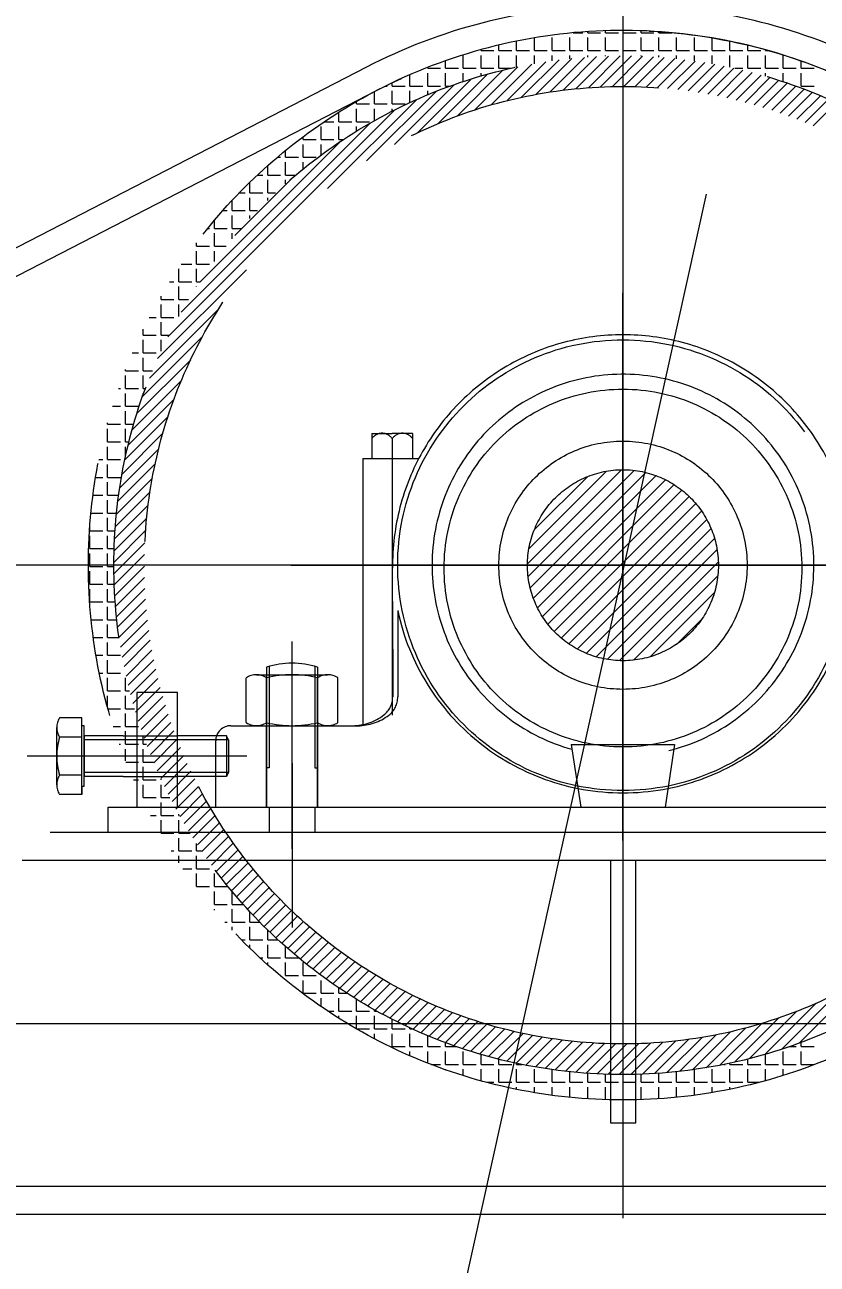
# Model space of a CAD drawing. Header units: inches. Extents: x 0 to 157513, y -28488 to 35640.
# Drawn here: x 34443.2 to 34754.6, y 19163.4 to 19650.1 of the extents above; entities that cross this region are included whole.
import ezdxf

# ---------------------------------------------------------------- set-up
doc = ezdxf.new("R2010")
doc.units = ezdxf.units.IN
doc.header["$LTSCALE"] = 400
doc.header["$MEASUREMENT"] = 0
doc.linetypes.add('CENTER', pattern=[2, 1.25, -0.25, 0.25, -0.25])
doc.linetypes.add('PHANTOM', pattern=[2.5, 1.25, -0.25, 0.25, -0.25, 0.25, -0.25])
doc.layers.add('BF STR', color=8, linetype='PHANTOM', lineweight=5)
doc.layers.add('cen', color=1, linetype='CENTER')
doc.styles.add('ROMANS', font='romans')
doc.dimstyles.new('SAM2 60 SC', dxfattribs={"dimscale": 60, "dimtxt": 2.5, "dimasz": 2.5, "dimexe": 1.25, "dimexo": 0.625, "dimtad": 1, "dimtoh": 1, "dimdec": 0, "dimdsep": 46, "dimtxsty": 'ROMANS', "dimblk": 'OBLIQUE', "dimcen": 2.5, "dimclrd": 1, "dimclre": 1, "dimclrt": 256, "dimadec": 0, "dimazin": 2, "dimtfac": 1, "dimtdec": 0, "dimtofl": 0, "dimtmove": 0, "dimatfit": 3, "dimfxl": 1, "dimtolj": 1, "dimtzin": 0, "dimarcsym": 1})

# ---------------------------------------------------------------- blocks, each defined once
blk = doc.blocks.new('611bf4 strgaele')
at = {"layer": 'BF STR'}
for p, q in [((-268725.82, 33099.71, 10324.78), (-268572.18, 33792.7, -11065.83)), ((-268650.44, 33685.74, -169.38), (-268650.44, 33170.41, -169.38)), ((-268669.98, 33651.23, -169.38), (-268666.19, 33651.23, -169.38)), ((-268664.28, 33651.23, -169.38), (-268664.28, 33651.68, -169.38)), ((-268664.28, 33651.23, -169.38), (-268659.2, 33651.23, -169.38)), ((-268657.3, 33651.23, -169.38), (-268657.3, 33652.03, -169.38)), ((-268657.3, 33651.23, -169.38), (-268652.22, 33651.23, -169.38)), ((-268650.31, 33651.23, -169.38), (-268650.31, 33652.14, -169.38)), ((-268650.31, 33651.23, -169.38), (-268645.23, 33651.23, -169.38)), ((-268643.33, 33651.23, -169.38), (-268643.33, 33652.02, -169.38)), ((-268643.33, 33651.23, -169.38), (-268638.25, 33651.23, -169.38)), ((-268636.34, 33651.23, -169.38), (-268636.34, 33651.66, -169.38)), ((-268636.34, 33651.23, -169.38), (-268631.26, 33651.23, -169.38)), ((-268699.21, 33644.24, -169.38), (-268699.21, 33646.4, -169.38)), ((-268692.22, 33644.24, -169.38), (-268692.22, 33647.94, -169.38)), ((-268685.24, 33644.24, -169.38), (-268685.24, 33649.23, -169.38)), ((-268678.25, 33644.24, -169.38), (-268678.25, 33649.32, -169.38)), ((-268671.27, 33644.24, -169.38), (-268671.27, 33649.32, -169.38)), ((-268664.28, 33644.24, -169.38), (-268664.28, 33649.32, -169.38)), ((-268657.3, 33644.24, -169.38), (-268657.3, 33649.32, -169.38)), ((-268650.31, 33644.24, -169.38), (-268650.31, 33649.32, -169.38)), ((-268643.33, 33644.24, -169.38), (-268643.33, 33649.32, -169.38)), ((-268636.34, 33644.24, -169.38), (-268636.34, 33649.32, -169.38)), ((-268629.36, 33644.24, -169.38), (-268629.36, 33649.32, -169.38)), ((-268622.37, 33644.24, -169.38), (-268622.37, 33649.32, -169.38)), ((-268615.39, 33644.24, -169.38), (-268615.39, 33649.19, -169.38)), ((-268608.4, 33644.24, -169.38), (-268608.4, 33647.89, -169.38)), ((-268601.42, 33644.24, -169.38), (-268601.42, 33646.33, -169.38)), ((-268713.18, 33637.26, -169.38), (-268713.18, 33642.34, -169.38)), ((-268706.19, 33644.24, -169.38), (-268706.19, 33644.6, -169.38)), ((-268706.19, 33644.24, -169.38), (-268701.11, 33644.24, -169.38)), ((-268706.19, 33637.26, -169.38), (-268706.19, 33642.34, -169.38)), ((-268699.21, 33644.24, -169.38), (-268694.13, 33644.24, -169.38)), ((-268699.21, 33637.26, -169.38), (-268699.21, 33642.34, -169.38)), ((-268692.22, 33644.24, -169.38), (-268687.14, 33644.24, -169.38)), ((-268692.22, 33637.72, -169.38), (-268692.22, 33642.34, -169.38)), ((-268685.24, 33644.24, -169.38), (-268680.16, 33644.24, -169.38)), ((-268685.24, 33639.09, -169.38), (-268685.24, 33642.34, -169.38)), ((-268679.21, 33627.92, -169.38), (-268665.57, 33641.56, -169.38)), ((-268678.25, 33644.24, -169.38), (-268673.17, 33644.24, -169.38)), ((-268678.25, 33640.19, -169.38), (-268678.25, 33642.34, -169.38)), ((-268673.99, 33628.66, -169.38), (-268660.78, 33641.87, -169.38)), ((-268671.27, 33644.24, -169.38), (-268666.19, 33644.24, -169.38)), ((-268671.27, 33641.05, -169.38), (-268671.27, 33642.34, -169.38)), ((-268668.93, 33629.23, -169.38), (-268656.1, 33642.06, -169.38)), ((-268664.28, 33644.24, -169.38), (-268659.2, 33644.24, -169.38)), ((-268664.28, 33641.66, -169.38), (-268664.28, 33642.34, -169.38)), ((-268664.02, 33629.65, -169.38), (-268651.53, 33642.13, -169.38)), ((-268659.24, 33629.93, -169.38), (-268647.07, 33642.11, -169.38)), ((-268657.3, 33644.24, -169.38), (-268652.22, 33644.24, -169.38)), ((-268657.3, 33642.02, -169.38), (-268657.3, 33642.34, -169.38)), ((-268654.59, 33630.09, -169.38), (-268642.7, 33641.99, -169.38)), ((-268650.31, 33644.24, -169.38), (-268645.23, 33644.24, -169.38)), ((-268650.31, 33642.14, -169.38), (-268650.31, 33642.34, -169.38)), ((-268650.06, 33630.14, -169.38), (-268638.42, 33641.78, -169.38)), ((-268645.63, 33630.08, -169.38), (-268634.23, 33641.48, -169.38)), ((-268643.33, 33644.24, -169.38), (-268638.25, 33644.24, -169.38)), ((-268643.33, 33642.01, -169.38), (-268643.33, 33642.34, -169.38)), ((-268636.34, 33644.24, -169.38), (-268631.26, 33644.24, -169.38)), ((-268636.34, 33641.64, -169.38), (-268636.34, 33642.34, -169.38)), ((-268629.36, 33644.24, -169.38), (-268624.28, 33644.24, -169.38)), ((-268629.36, 33641.02, -169.38), (-268629.36, 33642.34, -169.38)), ((-268622.37, 33644.24, -169.38), (-268617.29, 33644.24, -169.38)), ((-268622.37, 33640.16, -169.38), (-268622.37, 33642.34, -169.38)), ((-268615.39, 33644.24, -169.38), (-268610.31, 33644.24, -169.38)), ((-268615.39, 33639.04, -169.38), (-268615.39, 33642.34, -169.38)), ((-268608.4, 33644.24, -169.38), (-268603.32, 33644.24, -169.38)), ((-268608.4, 33637.67, -169.38), (-268608.4, 33642.34, -169.38)), ((-268601.42, 33644.24, -169.38), (-268596.34, 33644.24, -169.38)), ((-268601.42, 33637.26, -169.38), (-268601.42, 33642.34, -169.38)), ((-268594.43, 33644.24, -169.38), (-268594.43, 33644.53, -169.38)), ((-268594.43, 33644.24, -169.38), (-268593.4, 33644.24, -169.38)), ((-268594.43, 33637.26, -169.38), (-268594.43, 33642.34, -169.38)), ((-268587.45, 33637.26, -169.38), (-268587.45, 33642.34, -169.38)), ((-268751.18, 33637.72, -169.38), (-269250.71, 33380.43, -10023.68)), ((-268727.15, 33637.26, -169.38), (-268727.15, 33637.63, -169.38)), ((-268727.15, 33637.26, -169.38), (-268722.07, 33637.26, -169.38)), ((-268720.16, 33637.26, -169.38), (-268720.16, 33640.23, -169.38)), ((-268720.16, 33637.26, -169.38), (-268715.08, 33637.26, -169.38)), ((-268715.59, 33618.49, -169.38), (-268697.57, 33636.51, -169.38)), ((-268713.18, 33637.26, -169.38), (-268708.1, 33637.26, -169.38)), ((-268708.7, 33620.88, -169.38), (-268691.76, 33637.82, -169.38)), ((-268706.19, 33637.26, -169.38), (-268701.11, 33637.26, -169.38)), ((-268702.23, 33622.86, -169.38), (-268686.18, 33638.92, -169.38)), ((-268699.21, 33637.26, -169.38), (-268694.36, 33637.26, -169.38)), ((-268696.1, 33624.51, -169.38), (-268680.78, 33639.82, -169.38)), ((-268690.24, 33625.88, -169.38), (-268675.56, 33640.55, -169.38)), ((-268684.62, 33627, -169.38), (-268670.5, 33641.13, -169.38)), ((-268641.3, 33629.91, -169.38), (-268630.11, 33641.1, -169.38)), ((-268637.06, 33629.66, -169.38), (-268626.08, 33640.65, -169.38)), ((-268632.92, 33629.32, -169.38), (-268622.11, 33640.12, -169.38)), ((-268628.85, 33628.89, -169.38), (-268618.22, 33639.52, -169.38)), ((-268624.87, 33628.39, -169.38), (-268614.39, 33638.86, -169.38)), ((-268620.95, 33627.81, -169.38), (-268610.63, 33638.13, -169.38)), ((-268617.12, 33627.16, -169.38), (-268606.93, 33637.35, -169.38)), ((-268613.34, 33626.44, -169.38), (-268603.29, 33636.5, -169.38)), ((-268606.53, 33637.26, -169.38), (-268603.32, 33637.26, -169.38)), ((-268601.42, 33637.26, -169.38), (-268596.34, 33637.26, -169.38)), ((-268594.43, 33637.26, -169.38), (-268589.35, 33637.26, -169.38)), ((-268587.45, 33637.26, -169.38), (-268582.37, 33637.26, -169.38)), ((-268580.46, 33637.26, -169.38), (-268580.46, 33640.13, -169.38)), ((-268580.46, 33637.26, -169.38), (-268575.38, 33637.26, -169.38)), ((-268741.12, 33630.27, -169.38), (-268741.12, 33631.55, -169.38)), ((-268734.13, 33630.27, -169.38), (-268734.13, 33634.74, -169.38)), ((-268731.1, 33611.96, -169.38), (-268709.99, 33633.07, -169.38)), ((-268727.15, 33630.27, -169.38), (-268727.15, 33635.35, -169.38)), ((-268722.99, 33615.58, -169.38), (-268703.63, 33634.94, -169.38)), ((-268720.16, 33630.27, -169.38), (-268720.16, 33635.35, -169.38)), ((-268713.18, 33632.04, -169.38), (-268713.18, 33635.35, -169.38)), ((-268706.19, 33634.21, -169.38), (-268706.19, 33635.35, -169.38)), ((-268609.64, 33625.66, -169.38), (-268599.7, 33635.59, -169.38)), ((-268606, 33624.81, -169.38), (-268596.17, 33634.63, -169.38)), ((-268602.42, 33623.9, -169.38), (-268592.7, 33633.62, -169.38)), ((-268598.89, 33622.93, -169.38), (-268589.27, 33632.55, -169.38)), ((-268595.43, 33621.91, -169.38), (-268585.9, 33631.44, -169.38)), ((-268594.43, 33634.13, -169.38), (-268594.43, 33635.35, -169.38)), ((-268587.45, 33631.96, -169.38), (-268587.45, 33635.35, -169.38)), ((-268580.46, 33630.27, -169.38), (-268580.46, 33635.35, -169.38)), ((-268746.6, 33628.83, -169.38), (-269246.13, 33371.54, -10023.68)), ((-268751.14, 33600.89, -169.38), (-268723.86, 33628.17, -169.38)), ((-268748.1, 33623.29, -169.38), (-268748.1, 33628.05, -169.38)), ((-268743.75, 33630.27, -169.38), (-268743.02, 33630.27, -169.38)), ((-268741.12, 33630.27, -169.38), (-268736.04, 33630.27, -169.38)), ((-268741.12, 33623.29, -169.38), (-268741.12, 33628.37, -169.38)), ((-268740.24, 33607.3, -169.38), (-268716.71, 33630.84, -169.38)), ((-268734.13, 33630.27, -169.38), (-268729.05, 33630.27, -169.38)), ((-268734.13, 33623.78, -169.38), (-268734.13, 33628.37, -169.38)), ((-268727.15, 33630.27, -169.38), (-268722.07, 33630.27, -169.38)), ((-268727.15, 33626.84, -169.38), (-268727.15, 33628.37, -169.38)), ((-268720.16, 33630.27, -169.38), (-268718.31, 33630.27, -169.38)), ((-268592.02, 33620.83, -169.38), (-268582.57, 33630.27, -169.38)), ((-268588.66, 33619.69, -169.38), (-268579.3, 33629.05, -169.38)), ((-268585.35, 33618.51, -169.38), (-268576.07, 33627.79, -169.38)), ((-268582.58, 33630.27, -169.38), (-268582.37, 33630.27, -169.38)), ((-268580.46, 33630.27, -169.38), (-268575.38, 33630.27, -169.38)), ((-268766.45, 33590.08, -169.38), (-268731.59, 33624.93, -169.38)), ((-268755.09, 33623.29, -169.38), (-268755.09, 33624.21, -169.38)), ((-268755.09, 33623.29, -169.38), (-268750.01, 33623.29, -169.38)), ((-268748.1, 33623.29, -169.38), (-268743.02, 33623.29, -169.38)), ((-268741.12, 33623.29, -169.38), (-268736.04, 33623.29, -169.38)), ((-268582.1, 33617.27, -169.38), (-268572.89, 33626.49, -169.38)), ((-268578.89, 33615.99, -169.38), (-268569.75, 33625.13, -169.38)), ((-268575.74, 33614.66, -169.38), (-268566.65, 33623.74, -169.38)), ((-268829.22, 33531.8, -169.38), (-268740.1, 33620.91, -169.38)), ((-268762.07, 33616.3, -169.38), (-268762.07, 33620.01, -169.38)), ((-268755.09, 33616.3, -169.38), (-268755.09, 33621.38, -169.38)), ((-268748.1, 33616.67, -169.38), (-268748.1, 33621.38, -169.38)), ((-268741.12, 33620.4, -169.38), (-268741.12, 33621.38, -169.38)), ((-268824.03, 33541.48, -169.38), (-268749.79, 33615.72, -169.38)), ((-268769.06, 33609.32, -169.38), (-268769.06, 33614.4, -169.38)), ((-268767.78, 33616.3, -169.38), (-268763.98, 33616.3, -169.38)), ((-268762.07, 33616.3, -169.38), (-268756.99, 33616.3, -169.38)), ((-268762.07, 33609.32, -169.38), (-268762.07, 33614.4, -169.38)), ((-268755.09, 33616.3, -169.38), (-268750.01, 33616.3, -169.38)), ((-268755.09, 33612.58, -169.38), (-268755.09, 33614.4, -169.38)), ((-268816.72, 33553.28, -169.38), (-268761.58, 33608.41, -169.38)), ((-268776.04, 33609.32, -169.38), (-268776.04, 33610.44, -169.38)), ((-268776.04, 33609.32, -169.38), (-268770.96, 33609.32, -169.38)), ((-268776.04, 33602.33, -169.38), (-268776.04, 33607.41, -169.38)), ((-268769.06, 33609.32, -169.38), (-268763.98, 33609.32, -169.38)), ((-268769.06, 33603.17, -169.38), (-268769.06, 33607.41, -169.38)), ((-268762.07, 33609.32, -169.38), (-268760.22, 33609.32, -169.38)), ((-268786.23, 33602.33, -169.38), (-268784.93, 33602.33, -169.38)), ((-268783.03, 33602.33, -169.38), (-268783.03, 33604.99, -169.38)), ((-268783.03, 33602.33, -169.38), (-268777.95, 33602.33, -169.38)), ((-268776.04, 33602.33, -169.38), (-268770.96, 33602.33, -169.38)), ((-268790.01, 33595.35, -169.38), (-268790.01, 33599.05, -169.38)), ((-268783.03, 33595.35, -169.38), (-268783.03, 33600.43, -169.38)), ((-268776.04, 33597.78, -169.38), (-268776.04, 33600.43, -169.38)), ((-268802.89, 33571.59, -169.38), (-268779.9, 33594.59, -169.38)), ((-268797, 33588.36, -169.38), (-268797, 33592.54, -169.38)), ((-268794.07, 33595.35, -169.38), (-268791.92, 33595.35, -169.38)), ((-268790.01, 33595.35, -169.38), (-268784.93, 33595.35, -169.38)), ((-268790.01, 33588.36, -169.38), (-268790.01, 33593.44, -169.38)), ((-268783.03, 33595.35, -169.38), (-268779, 33595.35, -169.38)), ((-268783.03, 33591.87, -169.38), (-268783.03, 33593.44, -169.38)), ((-268801.17, 33588.36, -169.38), (-268798.9, 33588.36, -169.38)), ((-268797, 33588.36, -169.38), (-268791.92, 33588.36, -169.38)), ((-268790.01, 33588.36, -169.38), (-268786.89, 33588.36, -169.38)), ((-268803.98, 33581.38, -169.38), (-268803.98, 33585.4, -169.38)), ((-268797, 33581.38, -169.38), (-268797, 33586.46, -169.38)), ((-268790.01, 33585.39, -169.38), (-268790.01, 33586.46, -169.38)), ((-268807.65, 33581.38, -169.38), (-268805.89, 33581.38, -169.38)), ((-268803.98, 33581.38, -169.38), (-268798.9, 33581.38, -169.38)), ((-268803.98, 33574.39, -169.38), (-268803.98, 33579.47, -169.38)), ((-268797, 33581.38, -169.38), (-268794.01, 33581.38, -169.38)), ((-268797, 33578.23, -169.38), (-268797, 33579.47, -169.38)), ((-268813.57, 33574.39, -169.38), (-268812.87, 33574.39, -169.38)), ((-268810.97, 33574.39, -169.38), (-268810.97, 33577.53, -169.38)), ((-268810.97, 33574.39, -169.38), (-268805.89, 33574.39, -169.38)), ((-268803.98, 33574.39, -169.38), (-268800.47, 33574.39, -169.38)), ((-268817.95, 33567.41, -169.38), (-268817.95, 33568.79, -169.38)), ((-268810.97, 33567.41, -169.38), (-268810.97, 33572.49, -169.38)), ((-268803.98, 33570.3, -169.38), (-268803.98, 33572.49, -169.38)), ((-268817.95, 33567.41, -169.38), (-268812.87, 33567.41, -169.38)), ((-268817.95, 33560.42, -169.38), (-268817.95, 33565.5, -169.38)), ((-268810.97, 33567.41, -169.38), (-268806.35, 33567.41, -169.38)), ((-268810.97, 33561.43, -169.38), (-268810.97, 33565.5, -169.38)), ((-268824.94, 33553.44, -169.38), (-268824.94, 33558.52, -169.38)), ((-268823.96, 33560.42, -169.38), (-268819.86, 33560.42, -169.38)), ((-268817.95, 33560.42, -169.38), (-268812.87, 33560.42, -169.38)), ((-268817.95, 33553.44, -169.38), (-268817.95, 33558.52, -169.38)), ((-268833.24, 33523.29, -169.38), (-268798.39, 33558.14, -169.38)), ((-268828.52, 33553.44, -169.38), (-268826.84, 33553.44, -169.38)), ((-268824.94, 33553.44, -169.38), (-268819.86, 33553.44, -169.38)), ((-268824.94, 33546.45, -169.38), (-268824.94, 33551.53, -169.38)), ((-268817.95, 33553.44, -169.38), (-268816.61, 33553.44, -169.38)), ((-268817.95, 33551.41, -169.38), (-268817.95, 33551.53, -169.38)), ((-268650.44, 33334.1, -169.38), (-268650.44, 33549.07, -169.38)), ((-268831.92, 33546.45, -169.38), (-268831.92, 33547.8, -169.38)), ((-268831.92, 33546.45, -169.38), (-268826.84, 33546.45, -169.38)), ((-268831.92, 33539.47, -169.38), (-268831.92, 33544.55, -169.38)), ((-268824.94, 33546.45, -169.38), (-268821.09, 33546.45, -169.38)), ((-268824.94, 33539.87, -169.38), (-268824.94, 33544.55, -169.38)), ((-268836.53, 33539.47, -169.38), (-268833.83, 33539.47, -169.38)), ((-268836.48, 33515.56, -169.38), (-268809.2, 33542.84, -169.38)), ((-268831.92, 33539.47, -169.38), (-268826.84, 33539.47, -169.38)), ((-268838.91, 33532.48, -169.38), (-268838.91, 33534.77, -169.38)), ((-268831.92, 33532.48, -169.38), (-268831.92, 33537.56, -169.38)), ((-268839.15, 33508.4, -169.38), (-268815.61, 33531.94, -169.38)), ((-268838.91, 33532.48, -169.38), (-268833.83, 33532.48, -169.38)), ((-268838.91, 33525.5, -169.38), (-268838.91, 33530.58, -169.38)), ((-268831.92, 33532.48, -169.38), (-268828.88, 33532.48, -169.38)), ((-268831.92, 33526.19, -169.38), (-268831.92, 33530.58, -169.38)), ((-268843.19, 33525.5, -169.38), (-268840.81, 33525.5, -169.38)), ((-268838.91, 33525.5, -169.38), (-268833.83, 33525.5, -169.38)), ((-268841.37, 33501.68, -169.38), (-268820.26, 33522.79, -169.38)), ((-268838.91, 33518.51, -169.38), (-268838.91, 33523.59, -169.38)), ((-268845.89, 33518.51, -169.38), (-268845.89, 33518.94, -169.38)), ((-268845.89, 33518.51, -169.38), (-268840.81, 33518.51, -169.38)), ((-268845.89, 33511.53, -169.38), (-268845.89, 33516.61, -169.38)), ((-268843.24, 33495.32, -169.38), (-268823.88, 33514.68, -169.38)), ((-268838.91, 33518.51, -169.38), (-268835.29, 33518.51, -169.38)), ((-268838.91, 33511.53, -169.38), (-268838.91, 33516.61, -169.38)), ((-268848.65, 33511.53, -169.38), (-268847.8, 33511.53, -169.38)), ((-268845.89, 33511.53, -169.38), (-268840.81, 33511.53, -169.38)), ((-268838.91, 33511.53, -169.38), (-268838.02, 33511.53, -169.38)), ((-268845.89, 33504.54, -169.38), (-268845.89, 33509.62, -169.38)), ((-268844.81, 33489.26, -169.38), (-268826.8, 33507.28, -169.38)), ((-268838.91, 33509.08, -169.38), (-268838.91, 33509.62, -169.38)), ((-268850.96, 33504.54, -169.38), (-268847.8, 33504.54, -169.38)), ((-268846.13, 33483.46, -169.38), (-268829.19, 33500.4, -169.38)), ((-268845.89, 33504.54, -169.38), (-268840.81, 33504.54, -169.38)), ((-268845.89, 33497.56, -169.38), (-268845.89, 33502.64, -169.38)), ((-268852.88, 33497.56, -169.38), (-268852.88, 33497.99, -169.38)), ((-268852.88, 33497.56, -169.38), (-268847.8, 33497.56, -169.38)), ((-268852.88, 33490.57, -169.38), (-268852.88, 33495.65, -169.38)), ((-268845.89, 33497.56, -169.38), (-268842.61, 33497.56, -169.38)), ((-268845.89, 33490.57, -169.38), (-268845.89, 33495.65, -169.38)), ((-268852.88, 33490.57, -169.38), (-268847.8, 33490.57, -169.38)), ((-268847.23, 33477.87, -169.38), (-268831.17, 33493.93, -169.38)), ((-268845.89, 33490.57, -169.38), (-268844.49, 33490.57, -169.38)), ((-268749.1, 33493.85, -169.38), (-268749.1, 33484.05, -169.38)), ((-268749.1, 33493.85, -169.38), (-268741.1, 33493.85, -169.38)), ((-268733.1, 33493.86, -169.38), (-268741.1, 33493.85, -169.38)), ((-268741.1, 33491.85, -169.38), (-268741.09, 33484.05, -169.38)), ((-268740.94, 33383.23, -169.38), (-268740.94, 33490.34, -169.38)), ((-268733.1, 33493.86, -169.38), (-268733.1, 33484.05, -169.38)), ((-268852.88, 33483.59, -169.38), (-268852.88, 33488.67, -169.38)), ((-268848.13, 33472.48, -169.38), (-268832.82, 33487.79, -169.38)), ((-268845.89, 33484.55, -169.38), (-268845.89, 33488.67, -169.38)), ((-268856.31, 33483.59, -169.38), (-268854.78, 33483.59, -169.38)), ((-268852.88, 33483.59, -169.38), (-268847.8, 33483.59, -169.38)), ((-268852.88, 33476.6, -169.38), (-268852.88, 33481.68, -169.38)), ((-268848.86, 33467.26, -169.38), (-268834.18, 33481.93, -169.38)), ((-268752.65, 33484.05, -169.38), (-268730.81, 33484.05, -169.38)), ((-268752.65, 33484.05, -169.38), (-268752.65, 33379.23, -169.38)), ((-268857.6, 33476.6, -169.38), (-268854.78, 33476.6, -169.38)), ((-268852.88, 33476.6, -169.38), (-268847.8, 33476.6, -169.38)), ((-268849.44, 33462.19, -169.38), (-268835.31, 33476.31, -169.38)), ((-268687.94, 33442.73, -169.38), (-268651.04, 33479.63, -169.38)), ((-268687.68, 33437.69, -169.38), (-268646, 33479.37, -169.38)), ((-268687.39, 33448.59, -169.38), (-268656.9, 33479.08, -169.38)), ((-268686.86, 33433.2, -169.38), (-268641.51, 33478.56, -169.38)), ((-268685.62, 33429.14, -169.38), (-268637.45, 33477.31, -169.38)), ((-268685.29, 33455.98, -169.38), (-268664.29, 33476.99, -169.38)), ((-268684.02, 33425.44, -169.38), (-268633.74, 33475.71, -169.38)), ((-268852.88, 33469.62, -169.38), (-268852.88, 33474.7, -169.38)), ((-268849.87, 33457.26, -169.38), (-268836.23, 33470.91, -169.38)), ((-268682.11, 33422.05, -169.38), (-268630.35, 33473.8, -169.38)), ((-268679.91, 33418.94, -169.38), (-268627.25, 33471.6, -169.38)), ((-268858.64, 33469.62, -169.38), (-268854.78, 33469.62, -169.38)), ((-268852.88, 33469.62, -169.38), (-268848.55, 33469.62, -169.38)), ((-268852.88, 33462.63, -169.38), (-268852.88, 33467.71, -169.38)), ((-268677.44, 33416.11, -169.38), (-268624.42, 33469.13, -169.38)), ((-268674.7, 33413.54, -169.38), (-268621.85, 33466.4, -169.38)), ((-268859.44, 33462.63, -169.38), (-268854.78, 33462.63, -169.38)), ((-268852.88, 33462.63, -169.38), (-268849.39, 33462.63, -169.38)), ((-268850.18, 33452.47, -169.38), (-268836.96, 33465.68, -169.38)), ((-268671.7, 33411.24, -169.38), (-268619.55, 33463.39, -169.38)), ((-268859.86, 33455.65, -169.38), (-268859.86, 33457.73, -169.38)), ((-268852.88, 33455.65, -169.38), (-268852.88, 33460.73, -169.38)), ((-268850.36, 33447.79, -169.38), (-268837.53, 33460.62, -169.38)), ((-268668.41, 33409.22, -169.38), (-268617.53, 33460.11, -169.38)), ((-268664.83, 33407.51, -169.38), (-268615.81, 33456.52, -169.38)), ((-268859.86, 33455.65, -169.38), (-268854.78, 33455.65, -169.38)), ((-268859.86, 33448.66, -169.38), (-268859.86, 33453.74, -169.38)), ((-268852.88, 33455.65, -169.38), (-268849.99, 33455.65, -169.38)), ((-268852.88, 33448.66, -169.38), (-268852.88, 33453.74, -169.38)), ((-268850.44, 33443.22, -169.38), (-268837.95, 33455.71, -169.38)), ((-268660.91, 33406.13, -169.38), (-268614.43, 33452.6, -169.38)), ((-268859.86, 33448.66, -169.38), (-268854.78, 33448.66, -169.38)), ((-268859.86, 33441.68, -169.38), (-268859.86, 33446.76, -169.38)), ((-268852.88, 33448.66, -169.38), (-268850.34, 33448.66, -169.38)), ((-268852.88, 33441.68, -169.38), (-268852.88, 33446.76, -169.38)), ((-268850.42, 33438.76, -169.38), (-268838.24, 33450.94, -169.38)), ((-268656.59, 33405.14, -169.38), (-268613.45, 33448.28, -169.38)), ((-268395.25, 33442.14, -169.38), (-268920.75, 33442.14, -169.38)), ((-268859.86, 33441.68, -169.38), (-268854.78, 33441.68, -169.38)), ((-268852.88, 33441.68, -169.38), (-268850.44, 33441.68, -169.38)), ((-268850.29, 33434.39, -169.38), (-268838.4, 33446.29, -169.38)), ((-268850.08, 33430.11, -169.38), (-268838.44, 33441.75, -169.38)), ((-268780.92, 33442.14, -169.38), (-268519.97, 33442.14, -169.38)), ((-268651.76, 33404.66, -169.38), (-268612.97, 33443.46, -169.38)), ((-268859.86, 33434.69, -169.38), (-268859.86, 33439.77, -169.38)), ((-268852.88, 33434.69, -169.38), (-268852.88, 33439.77, -169.38)), ((-268849.79, 33425.92, -169.38), (-268838.38, 33437.32, -169.38)), ((-268646.25, 33404.87, -169.38), (-268613.18, 33437.94, -169.38)), ((-268859.86, 33434.69, -169.38), (-268854.78, 33434.69, -169.38)), ((-268859.86, 33427.71, -169.38), (-268859.86, 33432.79, -169.38)), ((-268852.88, 33434.69, -169.38), (-268850.31, 33434.69, -169.38)), ((-268852.88, 33427.71, -169.38), (-268852.88, 33432.79, -169.38)), ((-268849.41, 33421.81, -169.38), (-268838.22, 33432.99, -169.38)), ((-268859.86, 33427.71, -169.38), (-268854.78, 33427.71, -169.38)), ((-268852.88, 33427.71, -169.38), (-268849.92, 33427.71, -169.38)), ((-268848.95, 33417.77, -169.38), (-268837.97, 33428.76, -169.38)), ((-268740.94, 33427.97, -169.38), (-268740.91, 33390.46, -169.38)), ((-268639.57, 33406.25, -169.38), (-268614.56, 33431.26, -169.38)), ((-268852.88, 33420.72, -169.38), (-268852.88, 33425.8, -169.38)), ((-268848.43, 33413.81, -169.38), (-268837.63, 33424.61, -169.38)), ((-268738.94, 33424.3, -169.38), (-268738.91, 33390.4, -169.38)), ((-268859.35, 33420.72, -169.38), (-268854.78, 33420.72, -169.38)), ((-268852.88, 33420.72, -169.38), (-268849.29, 33420.72, -169.38)), ((-268852.88, 33413.74, -169.38), (-268852.88, 33418.82, -169.38)), ((-268847.83, 33409.91, -169.38), (-268837.2, 33420.54, -169.38)), ((-268629.45, 33411.06, -169.38), (-268619.37, 33421.14, -169.38)), ((-268858.52, 33413.74, -169.38), (-268854.78, 33413.74, -169.38)), ((-268852.88, 33413.74, -169.38), (-268848.42, 33413.74, -169.38)), ((-268847.17, 33406.09, -169.38), (-268836.7, 33416.56, -169.38)), ((-268846.44, 33402.32, -169.38), (-268836.12, 33412.65, -169.38)), ((-268852.88, 33406.75, -169.38), (-268852.88, 33411.83, -169.38)), ((-268845.65, 33398.62, -169.38), (-268835.47, 33408.81, -169.38)), ((-268780.44, 33330.75, -169.38), (-268780.44, 33412.23, -169.38)), ((-268857.44, 33406.75, -169.38), (-268854.78, 33406.75, -169.38)), ((-268852.88, 33406.75, -169.38), (-268847.8, 33406.75, -169.38)), ((-268852.88, 33399.77, -169.38), (-268852.88, 33404.85, -169.38)), ((-268844.81, 33394.98, -169.38), (-268834.75, 33405.04, -169.38)), ((-268856.13, 33399.77, -169.38), (-268854.78, 33399.77, -169.38)), ((-268852.88, 33399.77, -169.38), (-268847.8, 33399.77, -169.38)), ((-268852.88, 33392.78, -169.38), (-268852.88, 33397.86, -169.38)), ((-268845.89, 33392.78, -169.38), (-268845.89, 33397.86, -169.38)), ((-268843.9, 33391.39, -169.38), (-268833.96, 33401.33, -169.38)), ((-268798.45, 33380.31, -169.38), (-268798.45, 33397.95, -169.38)), ((-268794.44, 33399.13, -169.38), (-268766.45, 33399.13, -169.38)), ((-268790.45, 33380.31, -169.38), (-268790.45, 33397.95, -169.38)), ((-268790.44, 33402.13, -169.38), (-268790.44, 33347.13, -169.38)), ((-268789.44, 33402.51, -169.38), (-268789.44, 33362.57, -169.38)), ((-268771.44, 33402.51, -169.38), (-268771.44, 33362.57, -169.38)), ((-268770.44, 33402.13, -169.38), (-268770.44, 33347.13, -169.38)), ((-268770.44, 33380.31, -169.38), (-268770.44, 33397.95, -169.38)), ((-268762.44, 33380.31, -169.38), (-268762.44, 33397.95, -169.38)), ((-268842.94, 33387.86, -169.38), (-268833.11, 33397.69, -169.38)), ((-268841.93, 33384.39, -169.38), (-268832.21, 33394.11, -169.38)), ((-268852.88, 33392.78, -169.38), (-268847.8, 33392.78, -169.38)), ((-268852.88, 33386.28, -169.38), (-268852.88, 33390.88, -169.38)), ((-268845.89, 33392.78, -169.38), (-268844.26, 33392.78, -169.38)), ((-268845.89, 33385.8, -169.38), (-268845.89, 33390.88, -169.38)), ((-268825.44, 33392.15, -169.38), (-268841.44, 33392.15, -169.38)), ((-268841.44, 33392.15, -169.38), (-268841.44, 33347.15, -169.38)), ((-268840.86, 33380.96, -169.38), (-268831.24, 33390.59, -169.38)), ((-268825.44, 33347.15, -169.38), (-268825.44, 33392.15, -169.38)), ((-268852.75, 33385.8, -169.38), (-268847.8, 33385.8, -169.38)), ((-268845.89, 33385.8, -169.38), (-268842.34, 33385.8, -169.38)), ((-268845.89, 33378.81, -169.38), (-268845.89, 33383.89, -169.38)), ((-268839.74, 33377.59, -169.38), (-268830.21, 33387.12, -169.38)), ((-268838.58, 33374.27, -169.38), (-268829.13, 33383.71, -169.38)), ((-268872.88, 33355.9, -169.38), (-268872.88, 33378.4, -169.38)), ((-268872.88, 33355.9, -169.38), (-268872.88, 33378.4, -169.38)), ((-268863.09, 33382.15, -169.38), (-268871.77, 33382.15, -169.38)), ((-268863.09, 33382.15, -169.38), (-268871.77, 33382.15, -169.38)), ((-268863.09, 33379, -169.38), (-268863.09, 33382.15, -169.38)), ((-268863.09, 33352.14, -169.38), (-268863.09, 33382.15, -169.38)), ((-268863.09, 33379, -169.38), (-268863.09, 33382.15, -169.38)), ((-268862.11, 33379, -169.38), (-268863.09, 33379, -169.38)), ((-268862.11, 33379, -169.38), (-268863.09, 33379, -169.38)), ((-268862.11, 33355.29, -169.38), (-268862.11, 33379, -169.38)), ((-268862.11, 33355.29, -169.38), (-268862.11, 33379, -169.38)), ((-268850.67, 33378.81, -169.38), (-268847.8, 33378.81, -169.38)), ((-268845.89, 33378.81, -169.38), (-268840.81, 33378.81, -169.38)), ((-268837.36, 33370.99, -169.38), (-268828, 33380.35, -169.38)), ((-268804.44, 33379.13, -169.38), (-268753.64, 33379.13, -169.38)), ((-268794.44, 33379.13, -169.38), (-268766.45, 33379.13, -169.38)), ((-268790.44, 33347.13, -169.38), (-268790.44, 33379.13, -169.38)), ((-268790.44, 33347.13, -169.38), (-268790.44, 33379.13, -169.38)), ((-268790.44, 33347.13, -169.38), (-268790.44, 33379.13, -169.38)), ((-268770.44, 33347.13, -169.38), (-268770.44, 33379.13, -169.38)), ((-268770.44, 33347.13, -169.38), (-268770.44, 33379.13, -169.38)), ((-268863.09, 33374.65, -169.38), (-268871.77, 33374.65, -169.38)), ((-268863.09, 33374.65, -169.38), (-268871.77, 33374.65, -169.38)), ((-268846.78, 33375.15, -169.38), (-268862.11, 33375.15, -169.38)), ((-268862.11, 33375.15, -169.38), (-268862.11, 33359.15, -169.38)), ((-268862.11, 33375.15, -169.38), (-268862.11, 33359.15, -169.38)), ((-268805.44, 33373.55, -169.38), (-268862.11, 33373.55, -169.38)), ((-268846.78, 33375.15, -169.38), (-268825.44, 33375.15, -169.38)), ((-268845.89, 33371.83, -169.38), (-268845.89, 33376.91, -169.38)), ((-268838.91, 33371.83, -169.38), (-268838.91, 33375.2, -169.38)), ((-268836.1, 33367.76, -169.38), (-268826.82, 33377.05, -169.38)), ((-268834.79, 33364.58, -169.38), (-268825.58, 33373.79, -169.38)), ((-268806.24, 33375.15, -169.38), (-268825.44, 33375.15, -169.38)), ((-268806.24, 33375.15, -169.38), (-268806.24, 33359.15, -169.38)), ((-268805.44, 33373.55, -169.38), (-268806.24, 33375.15, -169.38)), ((-268805.44, 33373.55, -169.38), (-268805.44, 33360.75, -169.38)), ((-268848.32, 33371.83, -169.38), (-268847.8, 33371.83, -169.38)), ((-268845.89, 33371.83, -169.38), (-268840.81, 33371.83, -169.38)), ((-268845.89, 33365.33, -169.38), (-268845.89, 33369.92, -169.38)), ((-268838.91, 33371.83, -169.38), (-268837.68, 33371.83, -169.38)), ((-268838.91, 33364.84, -169.38), (-268838.91, 33369.92, -169.38)), ((-268833.44, 33361.44, -169.38), (-268824.3, 33370.59, -169.38)), ((-268810.44, 33347.13, -169.38), (-268810.44, 33373.13, -169.38)), ((-268670.73, 33371.7, -169.38), (-268630.16, 33371.7, -169.38)), ((-268670.73, 33371.7, -169.38), (-268667.05, 33347.13, -169.38)), ((-268630.16, 33371.7, -169.38), (-268633.84, 33347.13, -169.38)), ((-268798.19, 33367.15, -169.38), (-268884.5, 33367.15, -169.38)), ((-268798.19, 33367.15, -169.38), (-268884.5, 33367.15, -169.38)), ((-268825.44, 33367.15, -169.38), (-268877.44, 33367.15, -169.38)), ((-268805.44, 33367.15, -169.38), (-268871.34, 33367.15, -169.38)), ((-268805.44, 33367.15, -169.38), (-268862.11, 33367.15, -169.38)), ((-268818.78, 33367.15, -169.38), (-268860.11, 33367.15, -169.38)), ((-268845.7, 33364.84, -169.38), (-268840.81, 33364.84, -169.38)), ((-268838.91, 33364.84, -169.38), (-268834.9, 33364.84, -169.38)), ((-268832.05, 33358.35, -169.38), (-268822.96, 33367.43, -169.38)), ((-268830.61, 33355.3, -169.38), (-268821.58, 33364.32, -169.38)), ((-268780.44, 33364.36, -169.38), (-268780.44, 33299.93, -169.38)), ((-268863.09, 33359.65, -169.38), (-268871.77, 33359.65, -169.38)), ((-268863.09, 33359.65, -169.38), (-268871.77, 33359.65, -169.38)), ((-268805.44, 33360.75, -169.38), (-268862.11, 33360.75, -169.38)), ((-268846.78, 33359.15, -169.38), (-268862.11, 33359.15, -169.38)), ((-268846.78, 33359.15, -169.38), (-268825.44, 33359.15, -169.38)), ((-268838.91, 33357.86, -169.38), (-268838.91, 33362.94, -169.38)), ((-268829.13, 33352.29, -169.38), (-268820.16, 33361.26, -169.38)), ((-268806.24, 33359.15, -169.38), (-268825.44, 33359.15, -169.38)), ((-268805.44, 33360.75, -169.38), (-268806.24, 33359.15, -169.38)), ((-268789.44, 33362.57, -169.38), (-268790.44, 33362.57, -169.38)), ((-268771.44, 33362.57, -169.38), (-268770.44, 33362.57, -169.38)), ((-268862.11, 33355.29, -169.38), (-268863.09, 33355.29, -169.38)), ((-268863.09, 33355.29, -169.38), (-268863.09, 33352.14, -169.38)), ((-268862.11, 33355.29, -169.38), (-268863.09, 33355.29, -169.38)), ((-268842.79, 33357.86, -169.38), (-268840.81, 33357.86, -169.38)), ((-268838.91, 33357.86, -169.38), (-268833.83, 33357.86, -169.38)), ((-268838.91, 33350.87, -169.38), (-268838.91, 33355.95, -169.38)), ((-268831.92, 33357.86, -169.38), (-268831.92, 33358.08, -169.38)), ((-268831.92, 33357.86, -169.38), (-268831.82, 33357.86, -169.38)), ((-268831.92, 33350.87, -169.38), (-268831.92, 33355.95, -169.38)), ((-268827.6, 33349.32, -169.38), (-268818.68, 33358.24, -169.38)), ((-268826.04, 33346.39, -169.38), (-268817.17, 33355.26, -169.38)), ((-268650.44, 33356.13, -169.38), (-268650.44, 33253.13, -169.38)), ((-268863.09, 33352.14, -169.38), (-268871.77, 33352.14, -169.38)), ((-268838.91, 33350.87, -169.38), (-268833.83, 33350.87, -169.38)), ((-268831.92, 33350.87, -169.38), (-268828.41, 33350.87, -169.38)), ((-268824.43, 33343.51, -169.38), (-268815.61, 33352.33, -169.38)), ((-268822.79, 33340.66, -169.38), (-268814.01, 33349.45, -169.38)), ((-268852.69, 33337.13, -169.38), (-268852.69, 33347.13, -169.38)), ((-268852.69, 33347.13, -169.38), (-268448.19, 33347.13, -169.38)), ((-268831.92, 33343.89, -169.38), (-268831.92, 33348.97, -169.38)), ((-268824.94, 33343.89, -169.38), (-268824.94, 33344.41, -169.38)), ((-268821.11, 33337.86, -169.38), (-268812.36, 33346.6, -169.38)), ((-268810.44, 33347.13, -169.38), (-268490.44, 33347.13, -169.38)), ((-268789.44, 33347.14, -169.38), (-268789.44, 33337.14, -169.38)), ((-268771.44, 33347.14, -169.38), (-268771.44, 33337.14, -169.38)), ((-268836.04, 33343.89, -169.38), (-268833.83, 33343.89, -169.38)), ((-268831.92, 33343.89, -169.38), (-268826.84, 33343.89, -169.38)), ((-268831.92, 33336.9, -169.38), (-268831.92, 33341.98, -169.38)), ((-268824.94, 33343.89, -169.38), (-268824.65, 33343.89, -169.38)), ((-268824.94, 33336.9, -169.38), (-268824.94, 33341.98, -169.38)), ((-268819.38, 33335.09, -169.38), (-268810.67, 33343.8, -169.38)), ((-268817.62, 33332.36, -169.38), (-268808.95, 33341.04, -169.38)), ((-268375.44, 33337.13, -169.38), (-269025.19, 33337.13, -169.38)), ((-268448.19, 33337.13, -169.38), (-268852.69, 33337.13, -169.38)), ((-268831.92, 33336.9, -169.38), (-268826.84, 33336.9, -169.38)), ((-268824.94, 33336.9, -169.38), (-268820.52, 33336.9, -169.38)), ((-268824.94, 33329.92, -169.38), (-268824.94, 33335, -169.38)), ((-268815.82, 33329.67, -169.38), (-268807.18, 33338.32, -169.38)), ((-268813.99, 33327.01, -169.38), (-268805.37, 33335.63, -169.38)), ((-268827.95, 33329.92, -169.38), (-268826.84, 33329.92, -169.38)), ((-268824.94, 33329.92, -169.38), (-268819.86, 33329.92, -169.38)), ((-268817.95, 33329.92, -169.38), (-268817.95, 33332.87, -169.38)), ((-268817.95, 33329.92, -169.38), (-268815.99, 33329.92, -169.38)), ((-268812.11, 33324.4, -169.38), (-268803.52, 33332.99, -169.38)), ((-268810.2, 33321.82, -169.38), (-268801.63, 33330.39, -169.38)), ((-268386.44, 33326.13, -169.38), (-269025.19, 33326.13, -169.38)), ((-268824.94, 33325.3, -169.38), (-268824.94, 33328.01, -169.38)), ((-268817.95, 33322.93, -169.38), (-268817.95, 33328.01, -169.38)), ((-268808.26, 33319.27, -169.38), (-268799.7, 33327.83, -169.38)), ((-268806.27, 33316.77, -169.38), (-268797.73, 33325.31, -169.38)), ((-268645.38, 33326.13, -169.38), (-268655.38, 33326.13, -169.38)), ((-268655.38, 33326.13, -169.38), (-268655.38, 33223.13, -169.38)), ((-268645.38, 33223.13, -169.38), (-268645.38, 33326.13, -169.38)), ((-268823.33, 33322.93, -169.38), (-268819.86, 33322.93, -169.38)), ((-268817.95, 33322.93, -169.38), (-268812.87, 33322.93, -169.38)), ((-268817.95, 33315.95, -169.38), (-268817.95, 33321.03, -169.38)), ((-268810.97, 33315.95, -169.38), (-268810.97, 33321.03, -169.38)), ((-268804.25, 33314.3, -169.38), (-268795.73, 33322.82, -169.38)), ((-268802.2, 33311.86, -169.38), (-268793.69, 33320.38, -169.38)), ((-268817.95, 33315.95, -169.38), (-268812.87, 33315.95, -169.38)), ((-268810.97, 33315.95, -169.38), (-268805.89, 33315.95, -169.38)), ((-268800.1, 33309.47, -169.38), (-268791.6, 33317.97, -169.38)), ((-268797.98, 33307.1, -169.38), (-268789.48, 33315.6, -169.38)), ((-268810.97, 33308.96, -169.38), (-268810.97, 33314.04, -169.38)), ((-268803.98, 33308.96, -169.38), (-268803.98, 33313.98, -169.38)), ((-268795.81, 33304.78, -169.38), (-268787.32, 33313.27, -169.38)), ((-268793.61, 33302.49, -169.38), (-268785.13, 33310.97, -169.38)), ((-268810.97, 33308.96, -169.38), (-268805.89, 33308.96, -169.38)), ((-268810.97, 33306.74, -169.38), (-268810.97, 33307.06, -169.38)), ((-268803.98, 33308.96, -169.38), (-268799.66, 33308.96, -169.38)), ((-268803.98, 33301.98, -169.38), (-268803.98, 33307.06, -169.38)), ((-268797, 33301.98, -169.38), (-268797, 33306.04, -169.38)), ((-268791.38, 33300.23, -169.38), (-268782.89, 33308.72, -169.38)), ((-268789.11, 33298.01, -169.38), (-268780.62, 33306.5, -169.38)), ((-268806.83, 33301.98, -169.38), (-268805.89, 33301.98, -169.38)), ((-268803.98, 33301.98, -169.38), (-268798.9, 33301.98, -169.38)), ((-268797, 33301.98, -169.38), (-268793.12, 33301.98, -169.38)), ((-268786.8, 33295.83, -169.38), (-268778.31, 33304.32, -169.38)), ((-268784.46, 33293.68, -169.38), (-268775.96, 33302.18, -169.38)), ((-268803.98, 33298.87, -169.38), (-268803.98, 33300.07, -169.38)), ((-268797, 33294.99, -169.38), (-268797, 33300.07, -169.38)), ((-268790.01, 33294.99, -169.38), (-268790.01, 33298.89, -169.38)), ((-268782.08, 33291.57, -169.38), (-268773.58, 33300.07, -169.38)), ((-268779.67, 33289.49, -169.38), (-268771.15, 33298.01, -169.38)), ((-268777.22, 33287.45, -169.38), (-268768.69, 33295.98, -169.38)), ((-268800.27, 33294.99, -169.38), (-268798.9, 33294.99, -169.38)), ((-268797, 33294.99, -169.38), (-268791.92, 33294.99, -169.38)), ((-268797, 33291.73, -169.38), (-268797, 33293.09, -169.38)), ((-268790.01, 33294.99, -169.38), (-268785.9, 33294.99, -169.38)), ((-268790.01, 33288.01, -169.38), (-268790.01, 33293.09, -169.38)), ((-268783.03, 33288.01, -169.38), (-268783.03, 33292.4, -169.38)), ((-268774.73, 33285.45, -169.38), (-268766.19, 33293.99, -169.38)), ((-268772.21, 33283.48, -169.38), (-268763.65, 33292.04, -169.38)), ((-268793.08, 33288.01, -169.38), (-268791.92, 33288.01, -169.38)), ((-268790.01, 33288.01, -169.38), (-268784.93, 33288.01, -169.38)), ((-268790.01, 33285.23, -169.38), (-268790.01, 33286.1, -169.38)), ((-268783.03, 33288.01, -169.38), (-268777.95, 33288.01, -169.38)), ((-268783.03, 33281.02, -169.38), (-268783.03, 33286.1, -169.38)), ((-268776.04, 33281.02, -169.38), (-268776.04, 33286.1, -169.38)), ((-268769.65, 33281.55, -169.38), (-268761.07, 33290.13, -169.38)), ((-268767.06, 33279.65, -169.38), (-268758.45, 33288.26, -169.38)), ((-268764.42, 33277.79, -169.38), (-268755.79, 33286.43, -169.38)), ((-268785.14, 33281.02, -169.38), (-268784.93, 33281.02, -169.38)), ((-268783.03, 33281.02, -169.38), (-268777.95, 33281.02, -169.38)), ((-268776.04, 33281.02, -169.38), (-268770.96, 33281.02, -169.38)), ((-268769.06, 33281.02, -169.38), (-268769.06, 33281.11, -169.38)), ((-268769.06, 33281.02, -169.38), (-268768.94, 33281.02, -169.38)), ((-268761.75, 33275.97, -169.38), (-268753.09, 33284.63, -169.38)), ((-268759.05, 33274.19, -169.38), (-268750.36, 33282.88, -169.38)), ((-268756.3, 33272.45, -169.38), (-268747.58, 33281.17, -169.38)), ((-268776.04, 33274.04, -169.38), (-268776.04, 33279.12, -169.38)), ((-268769.06, 33274.04, -169.38), (-268769.06, 33279.12, -169.38)), ((-268762.07, 33274.04, -169.38), (-268762.07, 33276.19, -169.38)), ((-268753.52, 33270.74, -169.38), (-268744.75, 33279.5, -169.38)), ((-268750.69, 33269.08, -169.38), (-268741.89, 33277.88, -169.38)), ((-268747.83, 33267.45, -169.38), (-268738.99, 33276.29, -169.38)), ((-268581.15, 33254.53, -169.38), (-268556.22, 33279.46, -169.38)), ((-268776.04, 33274.04, -169.38), (-268770.96, 33274.04, -169.38)), ((-268769.06, 33274.04, -169.38), (-268763.98, 33274.04, -169.38)), ((-268769.06, 33268.84, -169.38), (-268769.06, 33272.13, -169.38)), ((-268762.07, 33274.04, -169.38), (-268758.81, 33274.04, -169.38)), ((-268762.07, 33267.05, -169.38), (-268762.07, 33272.13, -169.38)), ((-268755.09, 33267.05, -169.38), (-268755.09, 33271.7, -169.38)), ((-268744.93, 33265.86, -169.38), (-268736.04, 33274.75, -169.38)), ((-268741.98, 33264.31, -169.38), (-268733.04, 33273.25, -169.38)), ((-268739, 33262.81, -169.38), (-268730.01, 33271.8, -169.38)), ((-268588.04, 33252.12, -169.38), (-268565.99, 33274.18, -169.38)), ((-268766.4, 33267.05, -169.38), (-268763.98, 33267.05, -169.38)), ((-268762.07, 33267.05, -169.38), (-268756.99, 33267.05, -169.38)), ((-268755.09, 33267.05, -169.38), (-268750.01, 33267.05, -169.38)), ((-268748.1, 33267.05, -169.38), (-268748.1, 33267.6, -169.38)), ((-268748.1, 33267.05, -169.38), (-268747.11, 33267.05, -169.38)), ((-268735.97, 33261.35, -169.38), (-268726.92, 33270.4, -169.38)), ((-268732.9, 33259.93, -169.38), (-268723.79, 33269.04, -169.38)), ((-268729.79, 33258.55, -169.38), (-268720.61, 33267.72, -169.38)), ((-268726.63, 33257.22, -169.38), (-268717.39, 33266.46, -169.38)), ((-268600.73, 33248.41, -169.38), (-268582.17, 33266.97, -169.38)), ((-268594.55, 33250.11, -169.38), (-268574.49, 33270.16, -169.38)), ((-269025.44, 33262.13, -169.38), (-268450.44, 33262.13, -169.38)), ((-268762.07, 33264.26, -169.38), (-268762.07, 33265.15, -169.38)), ((-268755.09, 33260.07, -169.38), (-268755.09, 33265.15, -169.38)), ((-268748.1, 33260.07, -169.38), (-268748.1, 33265.15, -169.38)), ((-268741.12, 33260.07, -169.38), (-268741.12, 33263.87, -169.38)), ((-268723.43, 33255.93, -169.38), (-268714.11, 33265.25, -169.38)), ((-268720.18, 33254.69, -169.38), (-268710.78, 33264.08, -169.38)), ((-268716.88, 33253.49, -169.38), (-268707.4, 33262.97, -169.38)), ((-268713.54, 33252.35, -169.38), (-268703.97, 33261.92, -169.38)), ((-268612.32, 33245.8, -169.38), (-268595.9, 33262.22, -169.38)), ((-268606.64, 33246.99, -169.38), (-268589.26, 33264.37, -169.38)), ((-268755.09, 33260.07, -169.38), (-268750.01, 33260.07, -169.38)), ((-268748.1, 33260.07, -169.38), (-268743.02, 33260.07, -169.38)), ((-268748.1, 33256.23, -169.38), (-268748.1, 33258.16, -169.38)), ((-268741.12, 33260.07, -169.38), (-268736.04, 33260.07, -169.38)), ((-268741.12, 33253.08, -169.38), (-268741.12, 33258.16, -169.38)), ((-268734.13, 33260.07, -169.38), (-268734.13, 33260.49, -169.38)), ((-268734.13, 33260.07, -169.38), (-268733.21, 33260.07, -169.38)), ((-268734.13, 33253.08, -169.38), (-268734.13, 33258.16, -169.38)), ((-268727.15, 33253.08, -169.38), (-268727.15, 33257.43, -169.38)), ((-268710.14, 33251.25, -169.38), (-268700.48, 33260.92, -169.38)), ((-268706.7, 33250.21, -169.38), (-268696.93, 33259.98, -169.38)), ((-268703.2, 33249.22, -169.38), (-268693.32, 33259.09, -169.38)), ((-268699.64, 33248.28, -169.38), (-268689.65, 33258.27, -169.38)), ((-268696.03, 33247.4, -169.38), (-268685.92, 33257.51, -169.38)), ((-268692.37, 33246.58, -169.38), (-268682.12, 33256.82, -169.38)), ((-268633.2, 33242.88, -169.38), (-268619.36, 33256.72, -169.38)), ((-268628.22, 33243.38, -169.38), (-268613.86, 33257.73, -169.38)), ((-268623.09, 33244.02, -169.38), (-268608.15, 33258.96, -169.38)), ((-268617.79, 33244.82, -169.38), (-268602.17, 33260.44, -169.38)), ((-268741.12, 33253.08, -169.38), (-268736.04, 33253.08, -169.38)), ((-268734.13, 33253.08, -169.38), (-268729.05, 33253.08, -169.38)), ((-268727.15, 33253.08, -169.38), (-268722.07, 33253.08, -169.38)), ((-268720.16, 33253.08, -169.38), (-268720.16, 33254.68, -169.38)), ((-268720.16, 33253.08, -169.38), (-268715.7, 33253.08, -169.38)), ((-268688.64, 33245.82, -169.38), (-268678.25, 33256.2, -169.38)), ((-268684.85, 33245.12, -169.38), (-268674.31, 33255.66, -169.38)), ((-268680.99, 33244.48, -169.38), (-268670.29, 33255.19, -169.38)), ((-268677.07, 33243.92, -169.38), (-268666.19, 33254.8, -169.38)), ((-268673.07, 33243.42, -169.38), (-268662, 33254.49, -169.38)), ((-268669, 33243, -169.38), (-268657.73, 33254.28, -169.38)), ((-268664.86, 33242.66, -169.38), (-268653.36, 33254.16, -169.38)), ((-268660.63, 33242.4, -169.38), (-268648.88, 33254.14, -169.38)), ((-268656.31, 33242.22, -169.38), (-268644.3, 33254.24, -169.38)), ((-268651.9, 33242.14, -169.38), (-268639.59, 33254.45, -169.38)), ((-268647.39, 33242.16, -169.38), (-268634.76, 33254.79, -169.38)), ((-268642.78, 33242.28, -169.38), (-268629.79, 33255.28, -169.38)), ((-268638.05, 33242.52, -169.38), (-268624.66, 33255.91, -169.38)), ((-268585.19, 33253.08, -169.38), (-268582.37, 33253.08, -169.38)), ((-268580.46, 33253.08, -169.38), (-268580.46, 33254.78, -169.38)), ((-268580.46, 33253.08, -169.38), (-268575.38, 33253.08, -169.38)), ((-268734.13, 33249.53, -169.38), (-268734.13, 33251.18, -169.38)), ((-268727.15, 33246.65, -169.38), (-268727.15, 33251.18, -169.38)), ((-268720.16, 33246.1, -169.38), (-268720.16, 33251.18, -169.38)), ((-268713.18, 33246.1, -169.38), (-268713.18, 33251.18, -169.38)), ((-268706.19, 33246.1, -169.38), (-268706.19, 33250.06, -169.38)), ((-268699.21, 33246.1, -169.38), (-268699.21, 33248.17, -169.38)), ((-268601.42, 33246.1, -169.38), (-268601.42, 33248.24, -169.38)), ((-268594.43, 33246.1, -169.38), (-268594.43, 33250.14, -169.38)), ((-268587.45, 33246.1, -169.38), (-268587.45, 33251.18, -169.38)), ((-268580.46, 33246.1, -169.38), (-268580.46, 33251.18, -169.38)), ((-268725.73, 33246.1, -169.38), (-268722.07, 33246.1, -169.38)), ((-268720.16, 33246.1, -169.38), (-268715.08, 33246.1, -169.38)), ((-268720.16, 33244.05, -169.38), (-268720.16, 33244.19, -169.38)), ((-268713.18, 33246.1, -169.38), (-268708.1, 33246.1, -169.38)), ((-268713.18, 33241.73, -169.38), (-268713.18, 33244.19, -169.38)), ((-268706.19, 33246.1, -169.38), (-268701.11, 33246.1, -169.38)), ((-268706.19, 33239.67, -169.38), (-268706.19, 33244.19, -169.38)), ((-268699.21, 33246.1, -169.38), (-268694.13, 33246.1, -169.38)), ((-268699.21, 33239.11, -169.38), (-268699.21, 33244.19, -169.38)), ((-268692.22, 33246.1, -169.38), (-268692.22, 33246.55, -169.38)), ((-268692.22, 33246.1, -169.38), (-268690.04, 33246.1, -169.38)), ((-268692.22, 33239.11, -169.38), (-268692.22, 33244.19, -169.38)), ((-268685.24, 33239.11, -169.38), (-268685.24, 33244.19, -169.38)), ((-268678.25, 33239.11, -169.38), (-268678.25, 33244.08, -169.38)), ((-268671.27, 33239.11, -169.38), (-268671.27, 33243.22, -169.38)), ((-268664.28, 33239.11, -169.38), (-268664.28, 33242.62, -169.38)), ((-268657.3, 33239.11, -169.38), (-268657.3, 33242.25, -169.38)), ((-268650.31, 33239.11, -169.38), (-268650.31, 33242.14, -169.38)), ((-268643.33, 33239.11, -169.38), (-268643.33, 33242.26, -169.38)), ((-268636.34, 33239.11, -169.38), (-268636.34, 33242.63, -169.38)), ((-268629.36, 33239.11, -169.38), (-268629.36, 33243.25, -169.38)), ((-268622.37, 33239.11, -169.38), (-268622.37, 33244.12, -169.38)), ((-268615.39, 33239.11, -169.38), (-268615.39, 33244.19, -169.38)), ((-268610.85, 33246.1, -169.38), (-268610.31, 33246.1, -169.38)), ((-268608.4, 33246.1, -169.38), (-268608.4, 33246.61, -169.38)), ((-268608.4, 33246.1, -169.38), (-268603.32, 33246.1, -169.38)), ((-268608.4, 33239.11, -169.38), (-268608.4, 33244.19, -169.38)), ((-268601.42, 33246.1, -169.38), (-268596.34, 33246.1, -169.38)), ((-268601.42, 33239.11, -169.38), (-268601.42, 33244.19, -169.38)), ((-268594.43, 33246.1, -169.38), (-268589.35, 33246.1, -169.38)), ((-268594.43, 33239.74, -169.38), (-268594.43, 33244.19, -169.38)), ((-268587.45, 33246.1, -169.38), (-268582.37, 33246.1, -169.38)), ((-268587.45, 33241.81, -169.38), (-268587.45, 33244.19, -169.38)), ((-268580.46, 33246.1, -169.38), (-268575.38, 33246.1, -169.38)), ((-268580.46, 33244.14, -169.38), (-268580.46, 33244.19, -169.38)), ((-268704.11, 33239.11, -169.38), (-268701.11, 33239.11, -169.38)), ((-268699.21, 33239.11, -169.38), (-268694.13, 33239.11, -169.38)), ((-268692.22, 33239.11, -169.38), (-268687.14, 33239.11, -169.38)), ((-268692.22, 33236.34, -169.38), (-268692.22, 33237.21, -169.38)), ((-268685.24, 33239.11, -169.38), (-268680.16, 33239.11, -169.38)), ((-268685.24, 33235.04, -169.38), (-268685.24, 33237.21, -169.38)), ((-268678.25, 33239.11, -169.38), (-268673.17, 33239.11, -169.38)), ((-268678.25, 33233.99, -169.38), (-268678.25, 33237.21, -169.38)), ((-268671.27, 33239.11, -169.38), (-268666.19, 33239.11, -169.38)), ((-268671.27, 33233.17, -169.38), (-268671.27, 33237.21, -169.38)), ((-268664.28, 33239.11, -169.38), (-268659.2, 33239.11, -169.38)), ((-268664.28, 33232.59, -169.38), (-268664.28, 33237.21, -169.38)), ((-268657.3, 33239.11, -169.38), (-268652.22, 33239.11, -169.38)), ((-268657.3, 33232.25, -169.38), (-268657.3, 33237.21, -169.38)), ((-268650.31, 33239.11, -169.38), (-268645.23, 33239.11, -169.38)), ((-268650.31, 33232.14, -169.38), (-268650.31, 33237.21, -169.38)), ((-268643.33, 33239.11, -169.38), (-268638.25, 33239.11, -169.38)), ((-268643.33, 33232.26, -169.38), (-268643.33, 33237.21, -169.38)), ((-268636.34, 33239.11, -169.38), (-268631.26, 33239.11, -169.38)), ((-268636.34, 33232.61, -169.38), (-268636.34, 33237.21, -169.38)), ((-268629.36, 33239.11, -169.38), (-268624.28, 33239.11, -169.38)), ((-268629.36, 33233.2, -169.38), (-268629.36, 33237.21, -169.38)), ((-268622.37, 33239.11, -169.38), (-268617.29, 33239.11, -169.38)), ((-268622.37, 33234.02, -169.38), (-268622.37, 33237.21, -169.38)), ((-268615.39, 33239.11, -169.38), (-268610.31, 33239.11, -169.38)), ((-268615.39, 33235.08, -169.38), (-268615.39, 33237.21, -169.38)), ((-268608.4, 33239.11, -169.38), (-268603.32, 33239.11, -169.38)), ((-268608.4, 33236.39, -169.38), (-268608.4, 33237.21, -169.38)), ((-268601.42, 33239.11, -169.38), (-268596.77, 33239.11, -169.38)), ((-268655.38, 33223.13, -169.38), (-268645.38, 33223.13, -169.38)), ((-268514.44, 33198.13, -169.38), (-269025.19, 33198.13, -169.38)), ((-268525.44, 33187.13, -169.38), (-269025.19, 33187.13, -169.38))]:
    blk.add_line(p, q, dxfattribs=at)
for centre, radius in [((-268650.44, 33442.14, -169.38), 210), ((-268650.44, 33442.14, -169.38), 200), ((-268650.44, 33442.14, -169.38), 188), ((-268650.44, 33442.14, -169.38), 88.5), ((-268650.44, 33441.03, -169.38), 70.26), ((-268650.44, 33442.14, -169.38), 48.75), ((-268650.44, 33442.14, -169.38), 37.5), ((-268650.44, 33442.14, -169.38), 37.5)]:
    blk.add_circle(centre, radius, dxfattribs=at)
for centre, radius, start, end in [((-268650.44, 33442.14, -169.38), 220, 66.9615, 117.2514), ((-268650.44, 33442.14, -169.38), 210, 66.9615, 117.2514), ((-268650.44, 33442.14, -169.38), 90.5, 359.3009, 180.6991), ((-268650.44, 33442.13, -169.38), 75, 283.87, 254.5271), ((-268745.09, 33489.1, -169.38), 4.85, 34.5525, 145.5355), ((-268737.09, 33489.11, -169.38), 4.85, 34.5525, 145.5355), ((-268650.44, 33443.24, -169.38), 90.5, 192.079, 347.921), ((-268780.44, 33370.63, -169.38), 33.05, 72.3886, 107.6114), ((-268794.45, 33391.75, -169.38), 7.38, 57.1911, 122.8089), ((-268780.44, 33356.08, -169.38), 43.05, 76.5672, 103.4328), ((-268766.44, 33391.75, -169.38), 7.38, 57.1911, 122.8089), ((-268749.91, 33390.45, -169.38), 9, 307.9108, 0.044), ((-268747.91, 33390.39, -169.38), 9, 307.3559, 0.044), ((-268756.67, 33399.13, -169.38), 20, 270, 307.9108), ((-268754.59, 33399.13, -169.38), 20, 270, 307.3559), ((-268804.44, 33373.13, -169.38), 6, 90, 180), ((-268794.45, 33386.52, -169.38), 7.38, 237.1911, 302.8089), ((-268780.44, 33422.18, -169.38), 43.05, 256.5672, 283.4328), ((-268766.44, 33386.52, -169.38), 7.38, 237.1911, 302.8089)]:
    blk.add_arc(centre, radius, start, end, dxfattribs=at)
for centre, major_axis, start_param, end_param in [((-268865.97, 33378.4, -169.38), (-4.89, 4.89), 0.211757, 1.359039), ((-268865.97, 33378.4, -169.38), (-4.89, 4.89), 0.211757, 1.359039), ((-268846.89, 33367.15, -169.38), (-25.98, 0.02), -0.292066, 0.29362), ((-268846.89, 33367.15, -169.38), (-25.98, 0.02), -0.292066, 0.29362), ((-268865.97, 33355.9, -169.38), (-4.89, 4.89), 0.211757, 1.359039)]:
    blk.add_ellipse(centre, major_axis=major_axis, ratio=1, start_param=start_param, end_param=end_param, dxfattribs=at)
blk = doc.blocks.new('_OBLIQUE')
at = {"color": 0, "linetype": 'ByBlock'}
blk.add_line((-0.5, -0.5), (0.5, 0.5), dxfattribs=at)
blk = doc.blocks.new('*D336')
at = {"color": 1, "lineweight": -2}
for p, q in [((36166.35, 22393.88), (38094.91, 22393.88)), ((38019.91, 22393.88), (38019.91, 17807.76)), ((33466.42, 17807.76), (38094.91, 17807.76))]:
    blk.add_line(p, q, dxfattribs=at)
at = {"layer": 'Defpoints', "color": 0}
for p in [(36128.85, 22393.88, 169.38), (33428.92, 17807.76, 23.43), (38019.91, 17807.76)]:
    blk.add_point(p, dxfattribs=at)
at = {"color": 1, "lineweight": -2, "xscale": 150, "yscale": 150, "zscale": 150}
for p, rotation in [((38019.91, 22393.88), 90), ((38019.91, 17807.76), 270)]:
    blk.add_blockref('_OBLIQUE', p, dxfattribs=dict(at, rotation=rotation))
at = {"insert": (37907.41, 20100.82), "char_height": 150, "attachment_point": 5, "rotation": 90, "style": 'ROMANS'}
blk.add_mtext('\\A1;4586', dxfattribs=at)

msp = doc.modelspace()

# ---------------------------------------------------------------- block references
at = {"layer": 'cen', "ltscale": 0.5}
msp.add_blockref('611bf4 strgaele', (303328.68, -14004.25, 169.38), dxfattribs=at)

# ---------------------------------------------------------------- dimensions: what is measured, and where the dimension line sits
dim = msp.add_linear_dim(base=(38019.91, 17807.76), p1=(36128.85, 22393.88, 169.38), p2=(33428.92, 17807.76, 23.43), angle=90, dimstyle='SAM2 60 SC', override={"dimtoh": 0})
dim.commit()
dim.dimension.update_dxf_attribs({"geometry": '*D336', "text_midpoint": (37907.41, 20100.82)})

doc.saveas('drawing.dxf')
